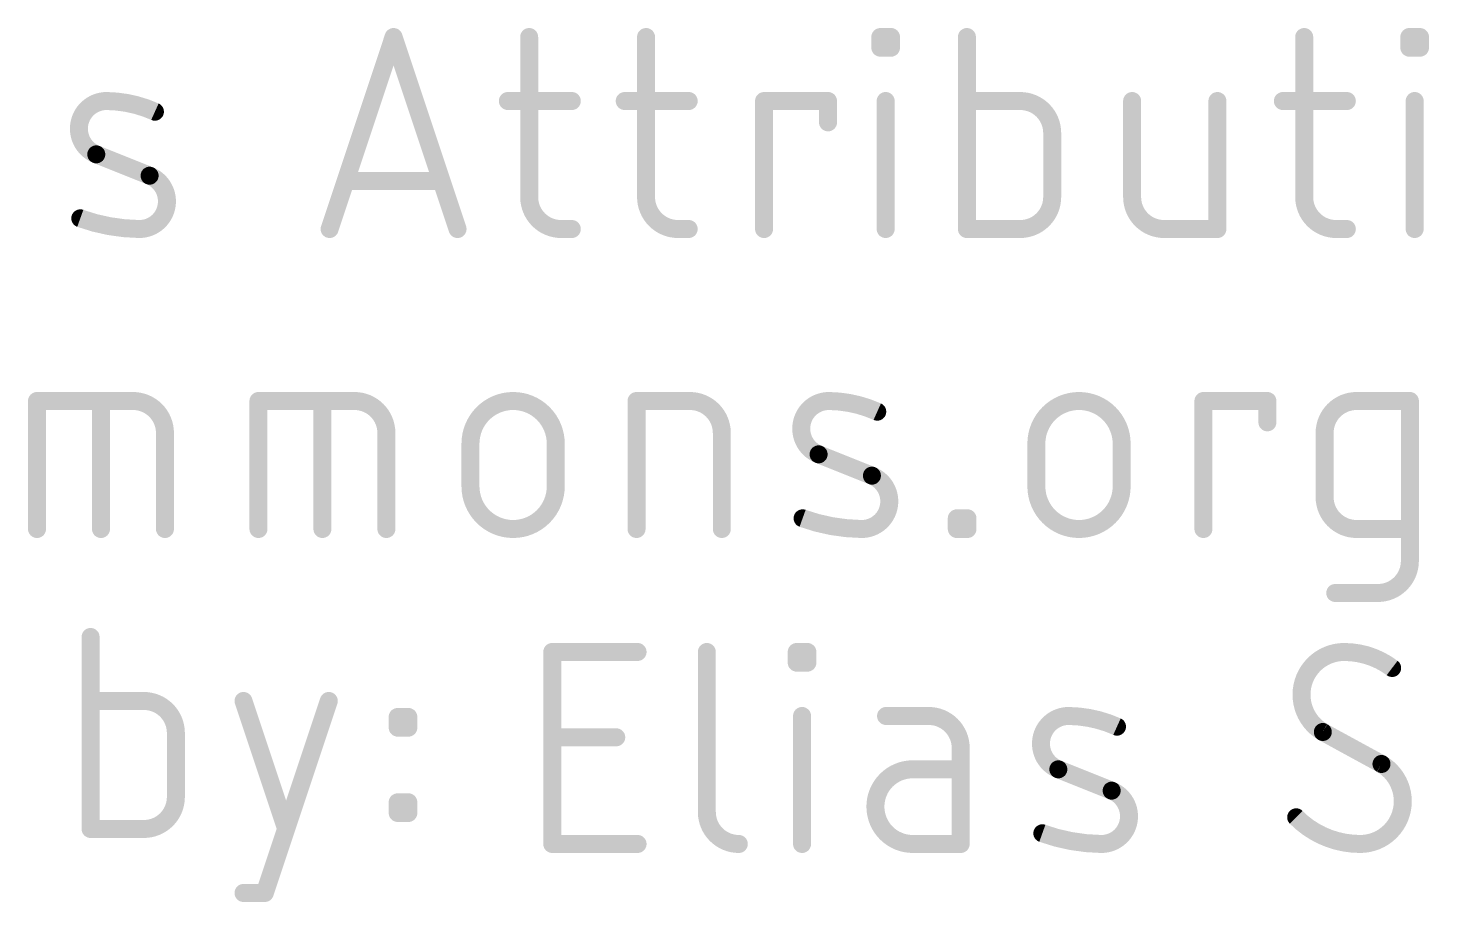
# Model space of a CAD drawing. Extents: x -27.9 to 58.7, y -19.6 to 25.5.
# Drawn here: x 14.81 to 26.68, y -19.59 to -12.19 of the extents above; entities that cross this region are included whole.
import ezdxf

# ---------------------------------------------------------------- set-up
doc = ezdxf.new("R2010")
doc.units = 0
doc.layers.add('51', color=53, linetype='CONTINUOUS')

msp = doc.modelspace()

# ---------------------------------------------------------------- linework, layer by layer
at = {"layer": '51', "const_width": 0.1524}
for points in [[(17.3673, -13.8938), (17.9091, -12.2682)], [(17.9091, -12.2682), (18.451, -13.8938)], [(19.0577, -12.2682), (19.0577, -13.6229)], [(20.0477, -12.2682), (20.0477, -13.6229)], [(22.0323, -12.3585), (22.0323, -12.2682)], [(22.0323, -12.2682), (22.1226, -12.2682)], [(22.1226, -12.2682), (22.1226, -12.3585)], [(22.7656, -12.2682), (22.7656, -13.8938)], [(25.6228, -12.2682), (25.6228, -13.6229)], [(26.5132, -12.3585), (26.5132, -12.2682)], [(26.5132, -12.2682), (26.6035, -12.2682)], [(26.6035, -12.2682), (26.6035, -12.3585)], [(22.1226, -12.3585), (22.0323, -12.3585)], [(26.6035, -12.3585), (26.5132, -12.3585)], [(18.8771, -12.8101), (19.4189, -12.8101)], [(19.867, -12.8101), (20.4089, -12.8101)], [(21.0473, -13.8938), (21.0473, -12.8101)], [(21.0473, -12.8101), (21.5892, -12.8101)], [(21.5892, -12.8101), (21.5892, -12.9907)], [(22.0774, -13.8938), (22.0774, -12.8101)], [(23.2172, -12.8101), (22.7656, -12.8101)], [(24.1651, -12.8101), (24.1651, -13.6229)], [(24.8876, -13.8938), (24.8876, -12.8101)], [(25.4422, -12.8101), (25.984, -12.8101)], [(26.5584, -13.8938), (26.5584, -12.8101)], [(23.4881, -13.6229), (23.4881, -13.081)], [(15.8423, -13.4422), (15.3908, -13.2616)], [(18.3155, -13.4874), (17.5027, -13.4874)], [(19.3286, -13.8938), (19.4189, -13.8938)], [(20.3186, -13.8938), (20.4089, -13.8938)], [(22.7656, -13.8938), (23.2172, -13.8938)], [(24.436, -13.8938), (24.8876, -13.8938)], [(25.8937, -13.8938), (25.984, -13.8938)], [(14.8887, -16.4338), (14.8887, -15.3501)], [(14.8887, -15.3501), (15.7015, -15.3501)], [(15.4306, -16.4338), (15.4306, -15.3501)], [(16.7645, -16.4338), (16.7645, -15.3501)], [(16.7645, -15.3501), (17.5773, -15.3501)], [(17.3063, -16.4338), (17.3063, -15.3501)], [(19.9671, -16.4338), (19.9671, -15.3501)], [(19.9671, -15.3501), (20.4187, -15.3501)], [(24.7692, -16.4338), (24.7692, -15.3501)], [(24.7692, -15.3501), (25.3111, -15.3501)], [(25.3111, -15.3501), (25.3111, -15.5307)], [(26.0664, -15.3501), (26.5179, -15.3501)], [(26.5179, -15.3501), (26.5179, -16.7047)], [(15.9725, -15.621), (15.9725, -16.4338)], [(17.8482, -15.621), (17.8482, -16.4338)], [(20.6896, -15.621), (20.6896, -16.4338)], [(25.7955, -16.1629), (25.7955, -15.621)], [(18.5603, -16.0726), (18.5603, -15.7113)], [(19.2828, -15.7113), (19.2828, -16.0726)], [(23.3539, -16.0726), (23.3539, -15.7113)], [(24.0764, -15.7113), (24.0764, -16.0726)], [(21.961, -15.9822), (21.5094, -15.8016)], [(22.68, -16.4338), (22.68, -16.3435)], [(22.68, -16.3435), (22.7703, -16.3435)], [(22.7703, -16.4338), (22.68, -16.4338)], [(22.7703, -16.3435), (22.7703, -16.4338)], [(26.5179, -16.4338), (26.0664, -16.4338)], [(26.247, -16.9757), (25.8858, -16.9757)], [(15.3425, -17.3482), (15.3425, -18.9738)], [(19.2532, -19.1008), (19.2532, -17.4752)], [(19.2532, -17.4752), (19.9757, -17.4752)], [(20.5626, -17.4752), (20.5626, -18.8299)], [(21.3239, -17.5655), (21.3239, -17.4752)], [(21.3239, -17.4752), (21.4143, -17.4752)], [(21.4143, -17.4752), (21.4143, -17.5655)], [(21.4143, -17.5655), (21.3239, -17.5655)], [(15.7941, -17.8901), (15.3425, -17.8901)], [(16.6378, -17.8901), (16.999, -18.9738)], [(16.8184, -19.5157), (17.3603, -17.8901)], [(17.9439, -18.1158), (17.9439, -18.0255)], [(17.9439, -18.0255), (18.0342, -18.0255)], [(18.0342, -18.0255), (18.0342, -18.1158)], [(21.3691, -19.1008), (21.3691, -18.0171)], [(22.4421, -18.0171), (22.0808, -18.0171)], [(16.065, -18.7029), (16.065, -18.161)], [(18.0342, -18.1158), (17.9439, -18.1158)], [(19.2532, -18.1977), (19.7951, -18.1977)], [(26.2773, -18.4235), (25.7806, -18.1525)], [(22.713, -19.1008), (22.713, -18.288)], [(22.713, -18.4686), (22.3066, -18.4686)], [(23.9917, -18.6492), (23.5401, -18.4686)], [(17.9439, -18.8383), (17.9439, -18.748)], [(17.9439, -18.748), (18.0342, -18.748)], [(18.0342, -18.748), (18.0342, -18.8383)], [(18.0342, -18.8383), (17.9439, -18.8383)], [(15.3425, -18.9738), (15.7941, -18.9738)], [(19.9757, -19.1008), (19.2532, -19.1008)], [(22.3066, -19.1008), (22.713, -19.1008)], [(16.6378, -19.5157), (16.8184, -19.5157)]]:
    msp.add_lwpolyline(points, dxfattribs=at)
at = {"layer": '51'}
for points, const_width in [([(17.9453, -12.2562, 1), (17.873, -12.2802)], 0.0762), ([(17.9453, -12.2802, 1), (17.873, -12.2562)], 0.0762), ([(19.0958, -12.2682, 1), (19.0196, -12.2682)], 0.0762), ([(20.0858, -12.2682, 1), (20.0096, -12.2682)], 0.0762), ([(22.0704, -12.2682, 1), (21.9942, -12.2682)], 0.0762), ([(22.0323, -12.2301, 1), (22.0323, -12.3063)], 0.0762), ([(22.1607, -12.2682, 1), (22.0845, -12.2682)], 0.0762), ([(22.1226, -12.3063, 1), (22.1226, -12.2301)], 0.0762), ([(22.8037, -12.2682, 1), (22.7275, -12.2682)], 0.0762), ([(25.6609, -12.2682, 1), (25.5847, -12.2682)], 0.0762), ([(26.5513, -12.2682, 1), (26.4751, -12.2682)], 0.0762), ([(26.5132, -12.2301, 1), (26.5132, -12.3063)], 0.0762), ([(26.6416, -12.2682, 1), (26.5654, -12.2682)], 0.0762), ([(26.6035, -12.3063, 1), (26.6035, -12.2301)], 0.0762), ([(22.0323, -12.3204, 1), (22.0323, -12.3966)], 0.0762), ([(21.9942, -12.3585, 1), (22.0704, -12.3585)], 0.0762), ([(22.0845, -12.3585, 1), (22.1607, -12.3585)], 0.0762), ([(22.1226, -12.3966, 1), (22.1226, -12.3204)], 0.0762), ([(26.5132, -12.3204, 1), (26.5132, -12.3966)], 0.0762), ([(26.4751, -12.3585, 1), (26.5513, -12.3585)], 0.0762), ([(26.5654, -12.3585, 1), (26.6416, -12.3585)], 0.0762), ([(26.6035, -12.3966, 1), (26.6035, -12.3204)], 0.0762), ([(15.4811, -12.8101, 0.8318), (15.3908, -13.2616)], 0.1524), ([(15.4816, -12.772, 1), (15.4805, -12.8482)], 0.0762), ([(15.8875, -12.9004, 0.1026), (15.4811, -12.8101)], 0.1524), ([(15.4805, -12.8482, 1), (15.4816, -12.772)], 0.0762), ([(18.8771, -12.772, 1), (18.8771, -12.8482)], 0.0762), ([(19.4189, -12.8482, 1), (19.4189, -12.772)], 0.0762), ([(19.867, -12.772, 1), (19.867, -12.8482)], 0.0762), ([(20.4089, -12.8482, 1), (20.4089, -12.772)], 0.0762), ([(21.0854, -12.8101, 1), (21.0092, -12.8101)], 0.0762), ([(21.0473, -12.772, 1), (21.0473, -12.8482)], 0.0762), ([(21.6273, -12.8101, 1), (21.5511, -12.8101)], 0.0762), ([(21.5892, -12.8482, 1), (21.5892, -12.772)], 0.0762), ([(22.1155, -12.8101, 1), (22.0393, -12.8101)], 0.0762), ([(22.7656, -12.772, 1), (22.7656, -12.8482)], 0.0762), ([(23.4881, -13.081, 0.4142), (23.2172, -12.8101)], 0.1524), ([(23.2172, -12.772, 1), (23.2172, -12.8482)], 0.0762), ([(23.2172, -12.8482, 1), (23.2172, -12.772)], 0.0762), ([(24.2032, -12.8101, 1), (24.127, -12.8101)], 0.0762), ([(24.9257, -12.8101, 1), (24.8495, -12.8101)], 0.0762), ([(25.4422, -12.772, 1), (25.4422, -12.8482)], 0.0762), ([(25.984, -12.8482, 1), (25.984, -12.772)], 0.0762), ([(26.5965, -12.8101, 1), (26.5203, -12.8101)], 0.0762), ([(15.8718, -12.9351, 1), (15.9031, -12.8656)], 0.0762), ([(21.5511, -12.9907, 1), (21.6273, -12.9907)], 0.0762), ([(23.5262, -13.081, 1), (23.45, -13.081)], 0.0762), ([(23.45, -13.081, 1), (23.5262, -13.081)], 0.0762), ([(15.4049, -13.2263, 1), (15.3766, -13.297)], 0.0762), ([(15.3766, -13.297, 1), (15.4049, -13.2262)], 0.0762), ([(15.752, -13.8938, 0.8318), (15.8423, -13.4422)], 0.1524), ([(15.8565, -13.4069, 1), (15.8282, -13.4776)], 0.0762), ([(15.8282, -13.4776, 1), (15.8565, -13.4069)], 0.0762), ([(17.5027, -13.4493, 1), (17.5027, -13.5255)], 0.0762), ([(18.3155, -13.5255, 1), (18.3155, -13.4493)], 0.0762), ([(19.0577, -13.6229, 0.4142), (19.3286, -13.8938)], 0.1524), ([(19.0958, -13.6229, 1), (19.0196, -13.6229)], 0.0762), ([(19.0196, -13.6229, 1), (19.0958, -13.6229)], 0.0762), ([(20.0477, -13.6229, 0.4142), (20.3186, -13.8938)], 0.1524), ([(20.0858, -13.6229, 1), (20.0096, -13.6229)], 0.0762), ([(20.0096, -13.6229, 1), (20.0858, -13.6229)], 0.0762), ([(23.2172, -13.8938, 0.4142), (23.4881, -13.6229)], 0.1524), ([(23.5262, -13.6229, 1), (23.45, -13.6229)], 0.0762), ([(23.45, -13.6229, 1), (23.5262, -13.6229)], 0.0762), ([(24.1651, -13.6229, 0.4142), (24.436, -13.8938)], 0.1524), ([(24.2032, -13.6229, 1), (24.127, -13.6229)], 0.0762), ([(24.127, -13.6229, 1), (24.2032, -13.6229)], 0.0762), ([(25.6228, -13.6229, 0.4142), (25.8937, -13.8938)], 0.1524), ([(25.6609, -13.6229, 1), (25.5847, -13.6229)], 0.0762), ([(25.5847, -13.6229, 1), (25.6609, -13.6229)], 0.0762), ([(15.2682, -13.7676, 1), (15.2424, -13.8393)], 0.0762), ([(15.2553, -13.8035, 0.083), (15.752, -13.8938)], 0.1524), ([(15.7525, -13.8557, 1), (15.7515, -13.9319)], 0.0762), ([(15.7515, -13.9319, 1), (15.7525, -13.8557)], 0.0762), ([(17.3311, -13.8818, 1), (17.4034, -13.9058)], 0.0762), ([(18.4148, -13.9058, 1), (18.4871, -13.8818)], 0.0762), ([(19.3286, -13.8557, 1), (19.3286, -13.9319)], 0.0762), ([(19.3286, -13.9319, 1), (19.3286, -13.8557)], 0.0762), ([(19.4189, -13.9319, 1), (19.4189, -13.8557)], 0.0762), ([(20.3186, -13.8557, 1), (20.3186, -13.9319)], 0.0762), ([(20.3186, -13.9319, 1), (20.3186, -13.8557)], 0.0762), ([(20.4089, -13.9319, 1), (20.4089, -13.8557)], 0.0762), ([(21.0092, -13.8938, 1), (21.0854, -13.8938)], 0.0762), ([(22.0393, -13.8938, 1), (22.1155, -13.8938)], 0.0762), ([(22.7656, -13.8557, 1), (22.7656, -13.9319)], 0.0762), ([(22.7275, -13.8938, 1), (22.8037, -13.8938)], 0.0762), ([(23.2172, -13.8557, 1), (23.2172, -13.9319)], 0.0762), ([(23.2172, -13.9319, 1), (23.2172, -13.8557)], 0.0762), ([(24.436, -13.8557, 1), (24.436, -13.9319)], 0.0762), ([(24.436, -13.9319, 1), (24.436, -13.8557)], 0.0762), ([(24.8495, -13.8938, 1), (24.9257, -13.8938)], 0.0762), ([(24.8876, -13.9319, 1), (24.8876, -13.8557)], 0.0762), ([(25.8937, -13.8557, 1), (25.8937, -13.9319)], 0.0762), ([(25.8937, -13.9319, 1), (25.8937, -13.8557)], 0.0762), ([(25.984, -13.9319, 1), (25.984, -13.8557)], 0.0762), ([(26.5203, -13.8938, 1), (26.5965, -13.8938)], 0.0762), ([(14.9268, -15.3501, 1), (14.8506, -15.3501)], 0.0762), ([(14.8887, -15.312, 1), (14.8887, -15.3882)], 0.0762), ([(15.4687, -15.3501, 1), (15.3925, -15.3501)], 0.0762), ([(15.9725, -15.621, 0.4142), (15.7015, -15.3501)], 0.1524), ([(15.7015, -15.312, 1), (15.7015, -15.3882)], 0.0762), ([(15.7015, -15.3882, 1), (15.7015, -15.312)], 0.0762), ([(16.8026, -15.3501, 1), (16.7264, -15.3501)], 0.0762), ([(16.7645, -15.312, 1), (16.7645, -15.3882)], 0.0762), ([(17.3444, -15.3501, 1), (17.2682, -15.3501)], 0.0762), ([(17.8482, -15.621, 0.4142), (17.5773, -15.3501)], 0.1524), ([(17.5773, -15.312, 1), (17.5773, -15.3882)], 0.0762), ([(17.5773, -15.3882, 1), (17.5773, -15.312)], 0.0762), ([(19.2828, -15.7113, 1), (18.5603, -15.7113)], 0.1524), ([(20.0052, -15.3501, 1), (19.929, -15.3501)], 0.0762), ([(19.9671, -15.312, 1), (19.9671, -15.3882)], 0.0762), ([(20.6896, -15.621, 0.4142), (20.4187, -15.3501)], 0.1524), ([(20.4187, -15.312, 1), (20.4187, -15.3882)], 0.0762), ([(20.4187, -15.3882, 1), (20.4187, -15.312)], 0.0762), ([(21.5997, -15.3501, 0.8318), (21.5094, -15.8016)], 0.1524), ([(22.0061, -15.4404, 0.1026), (21.5997, -15.3501)], 0.1524), ([(21.6003, -15.312, 1), (21.5992, -15.3882)], 0.0762), ([(21.5992, -15.3882, 1), (21.6003, -15.312)], 0.0762), ([(24.0764, -15.7113, 1), (23.3539, -15.7113)], 0.1524), ([(24.8073, -15.3501, 1), (24.7311, -15.3501)], 0.0762), ([(24.7692, -15.312, 1), (24.7692, -15.3882)], 0.0762), ([(25.3492, -15.3501, 1), (25.273, -15.3501)], 0.0762), ([(25.3111, -15.3882, 1), (25.3111, -15.312)], 0.0762), ([(26.0664, -15.3501, 0.4142), (25.7955, -15.621)], 0.1524), ([(26.0664, -15.312, 1), (26.0664, -15.3882)], 0.0762), ([(26.0664, -15.3882, 1), (26.0664, -15.312)], 0.0762), ([(26.556, -15.3501, 1), (26.4798, -15.3501)], 0.0762), ([(26.5179, -15.3882, 1), (26.5179, -15.312)], 0.0762), ([(21.9905, -15.4751, 1), (22.0218, -15.4056)], 0.0762), ([(16.0106, -15.621, 1), (15.9344, -15.621)], 0.0762), ([(17.8863, -15.621, 1), (17.8101, -15.621)], 0.0762), ([(20.7277, -15.621, 1), (20.6515, -15.621)], 0.0762), ([(25.273, -15.5307, 1), (25.3492, -15.5307)], 0.0762), ([(25.8336, -15.621, 1), (25.7574, -15.621)], 0.0762), ([(15.9344, -15.621, 1), (16.0106, -15.621)], 0.0762), ([(17.8101, -15.621, 1), (17.8863, -15.621)], 0.0762), ([(18.5984, -15.7113, 1), (18.5222, -15.7113)], 0.0762), ([(19.3209, -15.7113, 1), (19.2447, -15.7113)], 0.0762), ([(20.6515, -15.621, 1), (20.7277, -15.621)], 0.0762), ([(23.392, -15.7113, 1), (23.3158, -15.7113)], 0.0762), ([(24.1145, -15.7113, 1), (24.0383, -15.7113)], 0.0762), ([(25.7574, -15.621, 1), (25.8336, -15.621)], 0.0762), ([(18.5222, -15.7113, 1), (18.5984, -15.7113)], 0.0762), ([(19.2447, -15.7113, 1), (19.3209, -15.7113)], 0.0762), ([(21.5236, -15.7663, 1), (21.4953, -15.837)], 0.0762), ([(21.4953, -15.837, 1), (21.5236, -15.7662)], 0.0762), ([(23.3158, -15.7113, 1), (23.392, -15.7113)], 0.0762), ([(24.0383, -15.7113, 1), (24.1145, -15.7113)], 0.0762), ([(18.5603, -16.0726, 1), (19.2828, -16.0726)], 0.1524), ([(18.5984, -16.0726, 1), (18.5222, -16.0726)], 0.0762), ([(19.3209, -16.0726, 1), (19.2447, -16.0726)], 0.0762), ([(21.8707, -16.4338, 0.8318), (21.961, -15.9822)], 0.1524), ([(21.9751, -15.9469, 1), (21.9468, -16.0176)], 0.0762), ([(21.9468, -16.0176, 1), (21.9751, -15.9469)], 0.0762), ([(23.3539, -16.0726, 1), (24.0764, -16.0726)], 0.1524), ([(23.392, -16.0726, 1), (23.3158, -16.0726)], 0.0762), ([(24.1145, -16.0726, 1), (24.0383, -16.0726)], 0.0762), ([(18.5222, -16.0726, 1), (18.5984, -16.0726)], 0.0762), ([(19.2447, -16.0726, 1), (19.3209, -16.0726)], 0.0762), ([(23.3158, -16.0726, 1), (23.392, -16.0726)], 0.0762), ([(24.0383, -16.0726, 1), (24.1145, -16.0726)], 0.0762), ([(25.7955, -16.1629, 0.4142), (26.0664, -16.4338)], 0.1524), ([(25.8336, -16.1629, 1), (25.7574, -16.1629)], 0.0762), ([(25.7574, -16.1629, 1), (25.8336, -16.1629)], 0.0762), ([(21.3868, -16.3076, 1), (21.361, -16.3793)], 0.0762), ([(21.3739, -16.3435, 0.083), (21.8707, -16.4338)], 0.1524), ([(21.8712, -16.3957, 1), (21.8701, -16.4719)], 0.0762), ([(21.8701, -16.4719, 1), (21.8712, -16.3957)], 0.0762), ([(22.7181, -16.3435, 1), (22.6419, -16.3435)], 0.0762), ([(22.68, -16.3054, 1), (22.68, -16.3816)], 0.0762), ([(22.68, -16.3957, 1), (22.68, -16.4719)], 0.0762), ([(22.8084, -16.3435, 1), (22.7322, -16.3435)], 0.0762), ([(22.7703, -16.3816, 1), (22.7703, -16.3054)], 0.0762), ([(22.7703, -16.4719, 1), (22.7703, -16.3957)], 0.0762), ([(26.0664, -16.3957, 1), (26.0664, -16.4719)], 0.0762), ([(26.0664, -16.4719, 1), (26.0664, -16.3957)], 0.0762), ([(26.5179, -16.4719, 1), (26.5179, -16.3957)], 0.0762), ([(14.8506, -16.4338, 1), (14.9268, -16.4338)], 0.0762), ([(15.3925, -16.4338, 1), (15.4687, -16.4338)], 0.0762), ([(15.9344, -16.4338, 1), (16.0106, -16.4338)], 0.0762), ([(16.7264, -16.4338, 1), (16.8026, -16.4338)], 0.0762), ([(17.2682, -16.4338, 1), (17.3444, -16.4338)], 0.0762), ([(17.8101, -16.4338, 1), (17.8863, -16.4338)], 0.0762), ([(19.929, -16.4338, 1), (20.0052, -16.4338)], 0.0762), ([(20.6515, -16.4338, 1), (20.7277, -16.4338)], 0.0762), ([(22.6419, -16.4338, 1), (22.7181, -16.4338)], 0.0762), ([(22.7322, -16.4338, 1), (22.8084, -16.4338)], 0.0762), ([(24.7311, -16.4338, 1), (24.8073, -16.4338)], 0.0762), ([(26.247, -16.9757, 0.4142), (26.5179, -16.7047)], 0.1524), ([(26.556, -16.7047, 1), (26.4798, -16.7047)], 0.0762), ([(26.4798, -16.7047, 1), (26.556, -16.7047)], 0.0762), ([(25.8858, -16.9376, 1), (25.8858, -17.0138)], 0.0762), ([(26.247, -16.9376, 1), (26.247, -17.0138)], 0.0762), ([(26.247, -17.0138, 1), (26.247, -16.9376)], 0.0762), ([(15.3806, -17.3482, 1), (15.3044, -17.3482)], 0.0762), ([(19.2913, -17.4752, 1), (19.2151, -17.4752)], 0.0762), ([(19.2532, -17.4371, 1), (19.2532, -17.5133)], 0.0762), ([(19.9757, -17.5133, 1), (19.9757, -17.4371)], 0.0762), ([(20.6007, -17.4752, 1), (20.5245, -17.4752)], 0.0762), ([(21.362, -17.4752, 1), (21.2858, -17.4752)], 0.0762), ([(21.3239, -17.4371, 1), (21.3239, -17.5133)], 0.0762), ([(21.4524, -17.4752, 1), (21.3762, -17.4752)], 0.0762), ([(21.4143, -17.5133, 1), (21.4143, -17.4371)], 0.0762), ([(25.9612, -17.4752, 0.4142), (25.6, -17.8364)], 0.1524), ([(26.3676, -17.6107, 0.1623), (25.9612, -17.4752)], 0.1524), ([(25.9612, -17.4371, 1), (25.9612, -17.5133)], 0.0762), ([(25.9612, -17.5133, 1), (25.9612, -17.4371)], 0.0762), ([(21.3239, -17.5274, 1), (21.3239, -17.6036)], 0.0762), ([(21.2858, -17.5655, 1), (21.362, -17.5655)], 0.0762), ([(21.3762, -17.5655, 1), (21.4524, -17.5655)], 0.0762), ([(21.4143, -17.6036, 1), (21.4143, -17.5274)], 0.0762), ([(26.3447, -17.6411, 1), (26.3905, -17.5802)], 0.0762), ([(25.6, -17.8364, 0.2656), (25.7806, -18.1525)], 0.1524), ([(25.6381, -17.8364, 1), (25.5619, -17.8364)], 0.0762), ([(25.5619, -17.8364, 1), (25.6381, -17.8364)], 0.0762), ([(15.3425, -17.852, 1), (15.3425, -17.9282)], 0.0762), ([(16.065, -18.161, 0.4142), (15.7941, -17.8901)], 0.1524), ([(15.7941, -17.852, 1), (15.7941, -17.9282)], 0.0762), ([(15.7941, -17.9282, 1), (15.7941, -17.852)], 0.0762), ([(16.6739, -17.878, 1), (16.6016, -17.9021)], 0.0762), ([(17.3964, -17.9021, 1), (17.3241, -17.878)], 0.0762), ([(17.982, -18.0255, 1), (17.9058, -18.0255)], 0.0762), ([(17.9439, -17.9874, 1), (17.9439, -18.0636)], 0.0762), ([(18.0723, -18.0255, 1), (17.9961, -18.0255)], 0.0762), ([(18.0342, -18.0636, 1), (18.0342, -17.9874)], 0.0762), ([(21.4072, -18.0171, 1), (21.331, -18.0171)], 0.0762), ([(22.0808, -17.979, 1), (22.0808, -18.0552)], 0.0762), ([(22.713, -18.288, 0.4142), (22.4421, -18.0171)], 0.1524), ([(22.4421, -17.979, 1), (22.4421, -18.0552)], 0.0762), ([(22.4421, -18.0552, 1), (22.4421, -17.979)], 0.0762), ([(23.6304, -18.0171, 0.8318), (23.5401, -18.4686)], 0.1524), ([(24.0368, -18.1074, 0.1026), (23.6304, -18.0171)], 0.1524), ([(23.631, -17.979, 1), (23.6299, -18.0552)], 0.0762), ([(23.6299, -18.0552, 1), (23.631, -17.979)], 0.0762), ([(24.0212, -18.1421, 1), (24.0525, -18.0726)], 0.0762), ([(16.1031, -18.161, 1), (16.0269, -18.161)], 0.0762), ([(16.0269, -18.161, 1), (16.1031, -18.161)], 0.0762), ([(17.9439, -18.0777, 1), (17.9439, -18.1539)], 0.0762), ([(17.9058, -18.1158, 1), (17.982, -18.1158)], 0.0762), ([(17.9961, -18.1158, 1), (18.0723, -18.1158)], 0.0762), ([(18.0342, -18.1539, 1), (18.0342, -18.0777)], 0.0762), ([(19.2532, -18.1596, 1), (19.2532, -18.2358)], 0.0762), ([(19.7951, -18.2358, 1), (19.7951, -18.1596)], 0.0762), ([(25.7988, -18.1191, 1), (25.7623, -18.186)], 0.0762), ([(25.7612, -18.1854, 1), (25.7999, -18.1197)], 0.0762), ([(22.7511, -18.288, 1), (22.6749, -18.288)], 0.0762), ([(22.6749, -18.288, 1), (22.7511, -18.288)], 0.0762), ([(22.3066, -18.4686, 1), (22.3066, -19.1008)], 0.1524), ([(22.3066, -18.4305, 1), (22.3066, -18.5067)], 0.0762), ([(22.3066, -18.5067, 1), (22.3066, -18.4305)], 0.0762), ([(22.713, -18.5067, 1), (22.713, -18.4305)], 0.0762), ([(23.5543, -18.4333, 1), (23.526, -18.504)], 0.0762), ([(26.2966, -18.3906, 1), (26.258, -18.4563)], 0.0762), ([(26.4579, -18.7396, 0.2656), (26.2773, -18.4235)], 0.1524), ([(26.2591, -18.4569, 1), (26.2955, -18.39)], 0.0762), ([(23.526, -18.504, 1), (23.5543, -18.4332)], 0.0762), ([(15.7941, -18.9738, 0.4142), (16.065, -18.7029)], 0.1524), ([(16.1031, -18.7029, 1), (16.0269, -18.7029)], 0.0762), ([(23.9014, -19.1008, 0.8318), (23.9917, -18.6492)], 0.1524), ([(24.0058, -18.6139, 1), (23.9775, -18.6846)], 0.0762), ([(23.9775, -18.6846, 1), (24.0058, -18.6139)], 0.0762), ([(16.0269, -18.7029, 1), (16.1031, -18.7029)], 0.0762), ([(17.982, -18.748, 1), (17.9058, -18.748)], 0.0762), ([(17.9439, -18.7099, 1), (17.9439, -18.7861)], 0.0762), ([(18.0723, -18.748, 1), (17.9961, -18.748)], 0.0762), ([(18.0342, -18.7861, 1), (18.0342, -18.7099)], 0.0762), ([(26.0967, -19.1008, 0.4142), (26.4579, -18.7396)], 0.1524), ([(26.496, -18.7396, 1), (26.4198, -18.7396)], 0.0762), ([(26.4198, -18.7396, 1), (26.496, -18.7396)], 0.0762), ([(17.9439, -18.8002, 1), (17.9439, -18.8764)], 0.0762), ([(17.9058, -18.8383, 1), (17.982, -18.8383)], 0.0762), ([(17.9961, -18.8383, 1), (18.0723, -18.8383)], 0.0762), ([(18.0342, -18.8764, 1), (18.0342, -18.8002)], 0.0762), ([(20.5626, -18.8299, 0.4142), (20.8335, -19.1008)], 0.1524), ([(20.6007, -18.8299, 1), (20.5245, -18.8299)], 0.0762), ([(20.5245, -18.8299, 1), (20.6007, -18.8299)], 0.0762), ([(25.5548, -18.875, 0.2), (26.0967, -19.1008)], 0.1524), ([(25.5819, -18.8482, 1), (25.5278, -18.9019)], 0.0762), ([(15.3425, -18.9357, 1), (15.3425, -19.0119)], 0.0762), ([(15.3044, -18.9738, 1), (15.3806, -18.9738)], 0.0762), ([(15.7941, -18.9357, 1), (15.7941, -19.0119)], 0.0762), ([(15.7941, -19.0119, 1), (15.7941, -18.9357)], 0.0762), ([(16.9629, -18.9858, 1), (17.0352, -18.9618)], 0.0762), ([(23.4175, -18.9746, 1), (23.3917, -19.0463)], 0.0762), ([(23.4046, -19.0105, 0.083), (23.9014, -19.1008)], 0.1524), ([(19.2532, -19.0627, 1), (19.2532, -19.1389)], 0.0762), ([(19.2151, -19.1008, 1), (19.2913, -19.1008)], 0.0762), ([(19.9757, -19.1389, 1), (19.9757, -19.0627)], 0.0762), ([(20.8335, -19.1389, 1), (20.8335, -19.0627)], 0.0762), ([(21.331, -19.1008, 1), (21.4072, -19.1008)], 0.0762), ([(22.3066, -19.0627, 1), (22.3066, -19.1389)], 0.0762), ([(22.3066, -19.1389, 1), (22.3066, -19.0627)], 0.0762), ([(22.6749, -19.1008, 1), (22.7511, -19.1008)], 0.0762), ([(22.713, -19.1389, 1), (22.713, -19.0627)], 0.0762), ([(23.9019, -19.0627, 1), (23.9008, -19.1389)], 0.0762), ([(23.9008, -19.1389, 1), (23.9019, -19.0627)], 0.0762), ([(26.0967, -19.0627, 1), (26.0967, -19.1389)], 0.0762), ([(26.0967, -19.1389, 1), (26.0967, -19.0627)], 0.0762), ([(16.6378, -19.4776, 1), (16.6378, -19.5538)], 0.0762), ([(16.8184, -19.5538, 1), (16.8184, -19.4776)], 0.0762), ([(16.7823, -19.5036, 1), (16.8546, -19.5277)], 0.0762)]:
    msp.add_lwpolyline(points, format="xyb", dxfattribs=dict(at, const_width=const_width))

doc.saveas('drawing.dxf')
